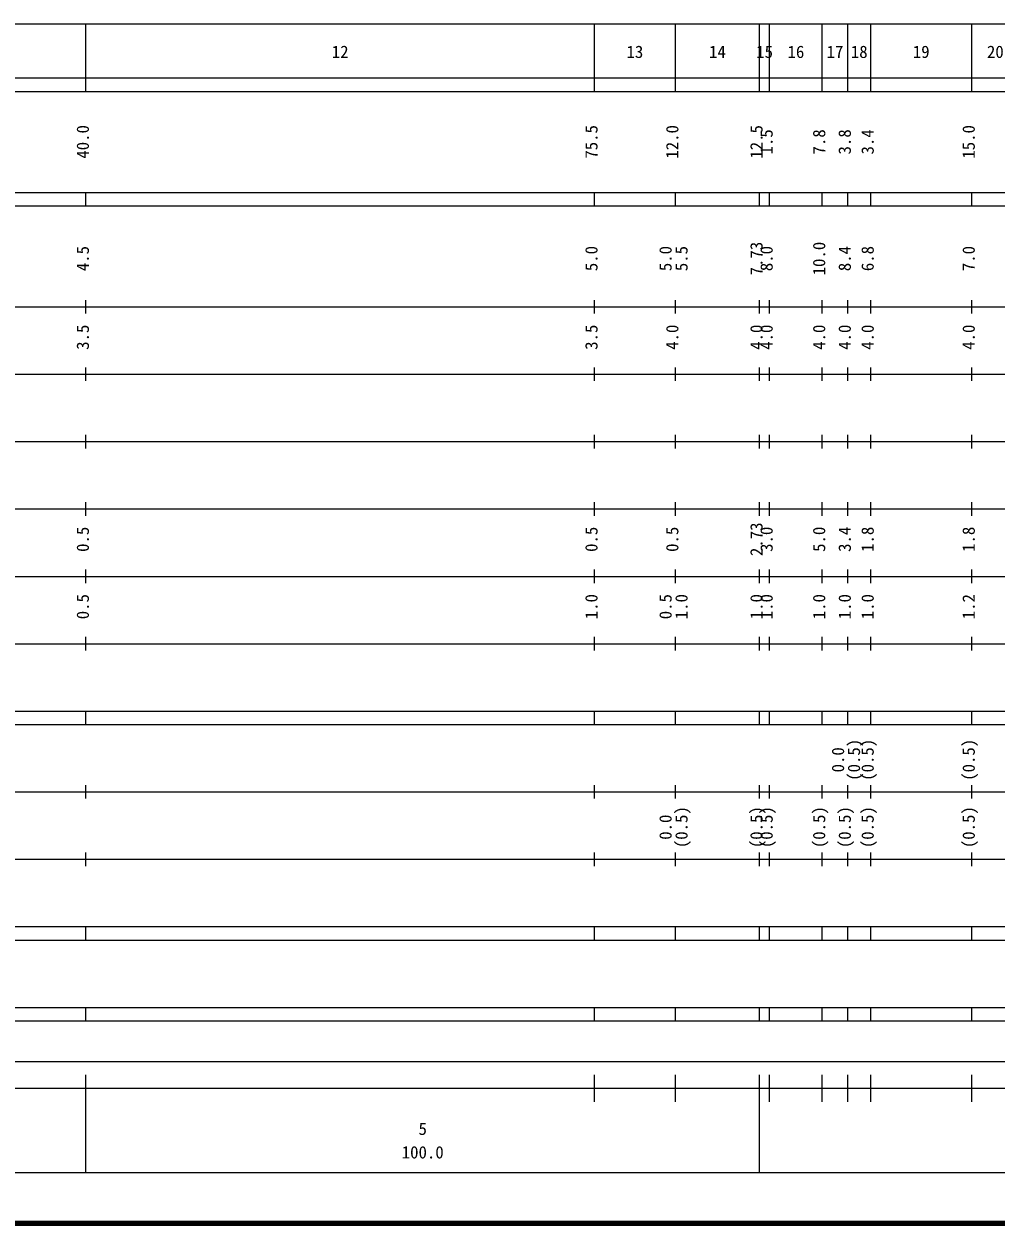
# Model space of a CAD drawing. Units: millimetres on the paper, enlarged 1000 times. Extents: x 40000 to 680000, y 20000 to 380000.
# Drawn here: x 258810 to 403102, y 20000 to 198000 of the extents above; entities that cross this region are included whole.
import ezdxf
from ezdxf.enums import TextEntityAlignment as Align

# ---------------------------------------------------------------- set-up
doc = ezdxf.new("R2010")
doc.units = ezdxf.units.MM
doc.header["$LTSCALE"] = 1000
doc.layers.add('M-TTL', color=2, linetype='Continuous', lineweight=140)
doc.layers.add('M-TTL-BAND', color=7, linetype='Continuous', lineweight=13)
doc.styles.add('ＭＳ ゴシック', font='')
doc.styles.get('ＭＳ ゴシック').set_extended_font_data('MS Gothic')

msp = doc.modelspace()

# ---------------------------------------------------------------- linework, layer by layer
at = {"layer": 'M-TTL'}
msp.add_line((40000, 20000), (680000, 20000), dxfattribs=at)
at = {"layer": 'M-TTL-BAND'}
for p, q in [((68000, 198000), (579000, 198000)), ((268000, 188000), (268000, 198000)), ((343500, 188000), (343500, 198000)), ((355500, 188000), (355500, 198000)), ((368000, 188000), (368000, 198000)), ((369500, 188000), (369500, 198000)), ((377300, 188000), (377300, 198000)), ((381100, 188000), (381100, 198000)), ((384500, 188000), (384500, 198000)), ((399500, 188000), (399500, 198000)), ((40000, 190000), (579000, 190000)), ((40000, 188000), (579000, 188000)), ((40000, 173000), (579000, 173000)), ((268000, 171000), (268000, 173000)), ((343500, 171000), (343500, 173000)), ((355500, 171000), (355500, 173000)), ((368000, 171000), (368000, 173000)), ((369500, 171000), (369500, 173000)), ((377300, 171000), (377300, 173000)), ((381100, 171000), (381100, 173000)), ((384500, 171000), (384500, 173000)), ((399500, 171000), (399500, 173000)), ((40000, 171000), (579000, 171000)), ((268000, 155000), (268000, 157000)), ((343500, 155000), (343500, 157000)), ((355500, 155000), (355500, 157000)), ((368000, 155000), (368000, 157000)), ((369500, 155000), (369500, 157000)), ((377300, 155000), (377300, 157000)), ((381100, 155000), (381100, 157000)), ((384500, 155000), (384500, 157000)), ((399500, 155000), (399500, 157000)), ((40000, 156000), (579000, 156000)), ((46000, 146000), (579000, 146000)), ((268000, 145000), (268000, 147000)), ((343500, 145000), (343500, 147000)), ((355500, 145000), (355500, 147000)), ((368000, 145000), (368000, 147000)), ((369500, 145000), (369500, 147000)), ((377300, 145000), (377300, 147000)), ((381100, 145000), (381100, 147000)), ((384500, 145000), (384500, 147000)), ((399500, 145000), (399500, 147000)), ((52000, 136000), (579000, 136000)), ((268000, 135000), (268000, 137000)), ((343500, 135000), (343500, 137000)), ((355500, 135000), (355500, 137000)), ((368000, 135000), (368000, 137000)), ((369500, 135000), (369500, 137000)), ((377300, 135000), (377300, 137000)), ((381100, 135000), (381100, 137000)), ((384500, 135000), (384500, 137000)), ((399500, 135000), (399500, 137000)), ((268000, 125000), (268000, 127000)), ((343500, 125000), (343500, 127000)), ((355500, 125000), (355500, 127000)), ((368000, 125000), (368000, 127000)), ((369500, 125000), (369500, 127000)), ((377300, 125000), (377300, 127000)), ((381100, 125000), (381100, 127000)), ((384500, 125000), (384500, 127000)), ((399500, 125000), (399500, 127000)), ((46000, 126000), (579000, 126000)), ((52000, 116000), (579000, 116000)), ((268000, 115000), (268000, 117000)), ((343500, 115000), (343500, 117000)), ((355500, 115000), (355500, 117000)), ((368000, 115000), (368000, 117000)), ((369500, 115000), (369500, 117000)), ((377300, 115000), (377300, 117000)), ((381100, 115000), (381100, 117000)), ((384500, 115000), (384500, 117000)), ((399500, 115000), (399500, 117000)), ((268000, 105000), (268000, 107000)), ((343500, 105000), (343500, 107000)), ((355500, 105000), (355500, 107000)), ((368000, 105000), (368000, 107000)), ((369500, 105000), (369500, 107000)), ((377300, 105000), (377300, 107000)), ((381100, 105000), (381100, 107000)), ((384500, 105000), (384500, 107000)), ((399500, 105000), (399500, 107000)), ((46000, 106000), (579000, 106000)), ((40000, 96000), (579000, 96000)), ((268000, 94000), (268000, 96000)), ((343500, 94000), (343500, 96000)), ((355500, 94000), (355500, 96000)), ((368000, 94000), (368000, 96000)), ((369500, 94000), (369500, 96000)), ((377300, 94000), (377300, 96000)), ((381100, 94000), (381100, 96000)), ((384500, 94000), (384500, 96000)), ((399500, 94000), (399500, 96000)), ((40000, 94000), (579000, 94000)), ((49000, 84000), (579000, 84000)), ((268000, 83000), (268000, 85000)), ((343500, 83000), (343500, 85000)), ((355500, 83000), (355500, 85000)), ((368000, 83000), (368000, 85000)), ((369500, 83000), (369500, 85000)), ((377300, 83000), (377300, 85000)), ((381100, 83000), (381100, 85000)), ((384500, 83000), (384500, 85000)), ((399500, 83000), (399500, 85000)), ((268000, 73000), (268000, 75000)), ((343500, 73000), (343500, 75000)), ((355500, 73000), (355500, 75000)), ((368000, 73000), (368000, 75000)), ((369500, 73000), (369500, 75000)), ((377300, 73000), (377300, 75000)), ((381100, 73000), (381100, 75000)), ((384500, 73000), (384500, 75000)), ((399500, 73000), (399500, 75000)), ((40000, 74000), (579000, 74000)), ((40000, 64000), (579000, 64000)), ((268000, 62000), (268000, 64000)), ((343500, 62000), (343500, 64000)), ((355500, 62000), (355500, 64000)), ((368000, 62000), (368000, 64000)), ((369500, 62000), (369500, 64000)), ((377300, 62000), (377300, 64000)), ((381100, 62000), (381100, 64000)), ((384500, 62000), (384500, 64000)), ((399500, 62000), (399500, 64000)), ((40000, 62000), (579000, 62000)), ((40000, 52000), (579000, 52000)), ((268000, 50000), (268000, 52000)), ((343500, 50000), (343500, 52000)), ((355500, 50000), (355500, 52000)), ((368000, 50000), (368000, 52000)), ((369500, 50000), (369500, 52000)), ((377300, 50000), (377300, 52000)), ((381100, 50000), (381100, 52000)), ((384500, 50000), (384500, 52000)), ((399500, 50000), (399500, 52000)), ((40000, 50000), (579000, 50000)), ((71000, 44000), (558500, 44000)), ((268000, 27500), (268000, 42000)), ((343500, 38000), (343500, 42000)), ((355500, 38000), (355500, 42000)), ((368000, 27500), (368000, 42000)), ((369500, 38000), (369500, 42000)), ((377300, 38000), (377300, 42000)), ((381100, 38000), (381100, 42000)), ((384500, 38000), (384500, 42000)), ((399500, 38000), (399500, 42000)), ((40000, 40000), (579000, 40000)), ((68000, 27500), (579000, 27500))]:
    msp.add_line(p, q, dxfattribs=at)

# ---------------------------------------------------------------- texts
at = {"layer": 'M-TTL-BAND', "style": 'ＭＳ ゴシック'}
for s, p in [('12', (305750, 192405)), ('13', (349500, 192405)), ('14', (361750, 192405)), ('15', (368750, 192405)), ('16', (373400, 192405)), ('17', (379200, 192405)), ('18', (382800, 192405)), ('19', (392000, 192405)), ('20', (403000, 192405)), ('5', (318000, 32523)), ('100.0', (318000, 29033))]:
    msp.add_text(s, height=1833, dxfattribs=at).set_placement(p, align=Align.BOTTOM_CENTER)
for s, p in [('40.0', (269000, 180500)), ('75.5', (344500, 180500)), ('12.0', (356500, 180500)), ('12.5', (369000, 180500)), ('1.5', (370500, 180500)), ('7.8', (378300, 180500)), ('3.8', (382100, 180500)), ('3.4', (385500, 180500)), ('15.0', (400500, 180500)), ('4.5', (269000, 163174)), ('5.0', (344500, 163174)), ('5.0', (355500, 163174)), ('5.5', (357870, 163174)), ('7.73', (369000, 163174)), ('8.0', (370500, 163174)), ('10.0', (378300, 163174)), ('8.4', (382100, 163174)), ('6.8', (385500, 163174)), ('7.0', (400500, 163174)), ('3.5', (269000, 151500)), ('3.5', (344500, 151500)), ('4.0', (356500, 151500)), ('4.0', (369000, 151500)), ('4.0', (370500, 151500)), ('4.0', (378300, 151500)), ('4.0', (382100, 151500)), ('4.0', (385500, 151500)), ('4.0', (400500, 151500)), ('0.5', (269000, 121500)), ('0.5', (344500, 121500)), ('0.5', (356500, 121500)), ('2.73', (369000, 121500)), ('3.0', (370500, 121500)), ('5.0', (378300, 121500)), ('3.4', (382100, 121500)), ('1.8', (385500, 121500)), ('1.8', (400500, 121500)), ('0.5', (269000, 111500)), ('1.0', (344500, 111500)), ('0.5', (355500, 111500)), ('1.0', (357870, 111500)), ('1.0', (369000, 111500)), ('1.0', (370500, 111500)), ('1.0', (378300, 111500)), ('1.0', (382100, 111500)), ('1.0', (385500, 111500)), ('1.2', (400500, 111500)), ('(0.5)', (383470, 88764)), ('(0.5)', (385500, 88764)), ('(0.5)', (400500, 88764)), ('0.0', (381100, 88764)), ('0.0', (355500, 78764)), ('(0.5)', (357870, 78764)), ('(0.5)', (369000, 78764)), ('(0.5)', (370500, 78764)), ('(0.5)', (378300, 78764)), ('(0.5)', (382100, 78764)), ('(0.5)', (385500, 78764)), ('(0.5)', (400500, 78764))]:
    msp.add_text(s, height=1833, rotation=90, dxfattribs=at).set_placement(p, align=Align.BOTTOM_CENTER)

doc.saveas('drawing.dxf')
